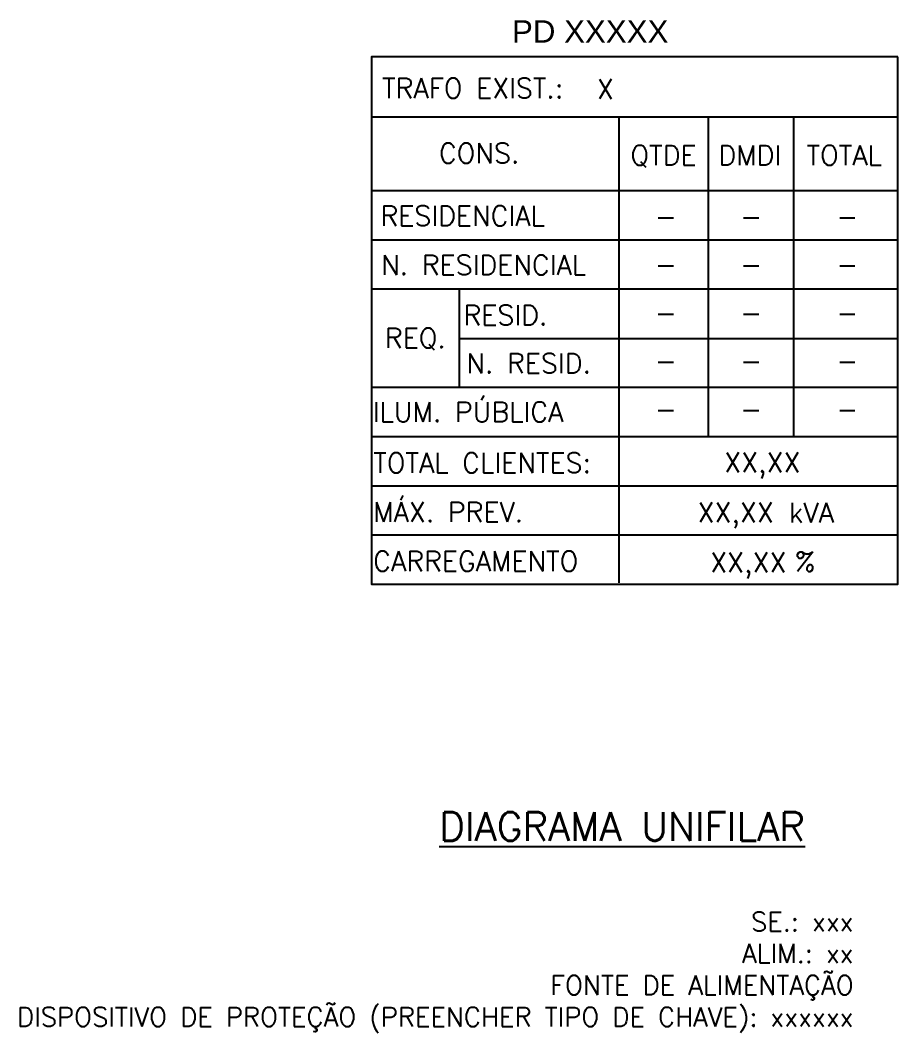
# Model space of a CAD drawing. Header units: millimetres. Extents: x 834033 to 836936, y 7531751 to 7534076.
# Drawn here: x 836062.1 to 836140.5, y 7533621.6 to 7533712 of the extents above; entities that cross this region are included whole.
import ezdxf
from ezdxf.enums import TextEntityAlignment as Align

# ---------------------------------------------------------------- set-up
doc = ezdxf.new("R2010")
doc.units = ezdxf.units.MM
for name, color, linetype in [('CARIMBO', 90, 'Continuous'), ('DESENHO', 2, 'Continuous'), ('TXT80B', 7, 'Continuous')]:
    doc.layers.add(name, color=color, linetype=linetype)
doc.layers.add('REDE BT', color=2, linetype='Continuous', lineweight=15)
doc.styles.add('REGUA120', font='ROMANS.SHX', dxfattribs={"height": 3})
doc.styles.add('ROMANS', font='ROMANS.shx', dxfattribs={"height": 1.8})
doc.styles.get("Standard").update_dxf_attribs({"font": 'arial.ttf'})

msp = doc.modelspace()

# ---------------------------------------------------------------- linework, layer by layer
at = {"layer": 'CARIMBO', "linetype": 'ByBlock'}
for p, q in [((836140.488, 7533703.377), (836093.46, 7533703.377)), ((836115.603, 7533661.808), (836115.603, 7533703.377)), ((836123.544, 7533703.377), (836123.544, 7533674.845)), ((836131.16, 7533703.377), (836131.16, 7533674.845)), ((836140.488, 7533696.793), (836093.46, 7533696.793)), ((836140.488, 7533692.403), (836093.46, 7533692.403)), ((836140.488, 7533688.014), (836093.46, 7533688.014)), ((836101.314, 7533688.014), (836101.314, 7533679.235)), ((836140.488, 7533679.235), (836093.46, 7533679.235)), ((836140.488, 7533674.845), (836093.46, 7533674.845)), ((836093.46, 7533666.066), (836140.488, 7533666.066))]:
    msp.add_line(p, q, dxfattribs=at)
msp.add_lwpolyline([(836140.488, 7533708.777), (836093.46, 7533708.777), (836093.46, 7533661.677), (836140.488, 7533661.677)], close=True, dxfattribs=at)
for points in [[(836101.314, 7533683.624), (836140.488, 7533683.624)], [(836093.46, 7533670.456), (836140.488, 7533670.456)]]:
    msp.add_lwpolyline(points, dxfattribs=at)

# ---------------------------------------------------------------- texts
msp.add_text('PD XXXXX', height=2, dxfattribs=at).set_placement((836106.024, 7533710.042))
at = {"layer": 'DESENHO', "color": 3, "style": 'REGUA120'}
msp.add_text('%%UDIAGRAMA UNIFILAR', height=2.55, dxfattribs=at).set_placement((836115.869, 7533638.764), align=Align.CENTER)
at = {"layer": 'REDE BT', "style": 'ROMANS'}
for s, height, p in [('TRAFO EXIST.:', 1.7664, (836094.415, 7533705.095)), ('X', 1.766, (836113.601, 7533705.015)), ('CONS.', 1.7664, (836099.499, 7533699.283)), ('QTDE', 1.7664, (836116.608, 7533699.099)), ('DMDI', 1.7664, (836124.465, 7533699.099)), ('TOTAL', 1.7664, (836132.339, 7533699.099)), ('RESIDENCIAL', 1.7664, (836094.275, 7533693.688)), ('N. RESIDENCIAL', 1.7664, (836094.332, 7533689.299)), ('RESID.', 1.7664, (836101.691, 7533684.816)), ('REQ.', 1.7664, (836094.669, 7533682.778)), ('N. RESID.', 1.7664, (836101.948, 7533680.52)), ('ILUM. PÚBLICA', 1.7664, (836093.582, 7533676.177)), ('TOTAL CLIENTES:', 1.7664, (836093.629, 7533671.624)), ('XX,XX', 1.7664, (836124.982, 7533671.664)), ('MÁX. PREV.', 1.7664, (836093.629, 7533667.234)), ('kVA', 1.7664, (836130.767, 7533667.187)), ('CARREGAMENTO', 1.7664, (836093.629, 7533662.845)), ('%', 1.766, (836131.306, 7533662.798))]:
    msp.add_text(s, height=height, dxfattribs=at).set_placement(p)
for p in [(836119.763, 7533693.643), (836127.391, 7533693.643), (836135.985, 7533693.643), (836119.763, 7533689.343), (836127.391, 7533689.343), (836135.985, 7533689.343), (836119.763, 7533685.043), (836127.391, 7533685.043), (836135.985, 7533685.043), (836119.763, 7533680.743), (836127.391, 7533680.743), (836135.985, 7533680.743), (836119.763, 7533676.443), (836127.391, 7533676.443), (836135.985, 7533676.443)]:
    msp.add_text('-', height=1.766, dxfattribs=at).set_placement(p, align=Align.CENTER)
for p in [(836129.415, 7533667.202, 0), (836130.543, 7533662.733, 0)]:
    msp.add_text('XX,XX', height=1.7664, dxfattribs=at).set_placement(p, align=Align.RIGHT)
at = {"layer": 'TXT80B', "color": 7, "insert": (836084.312, 7533626.992), "char_height": 1.7, "width": 104.48137, "attachment_point": 5, "style": 'ROMANS'}
msp.add_mtext('\\pxqr,tc15;SE.: xxx\\PALIM.: xx\\PFONTE DE ALIMENTAÇÃO\\PDISPOSITIVO DE PROTEÇÃO (PREENCHER TIPO DE CHAVE): xxxxxx', dxfattribs=at)

doc.saveas('drawing.dxf')
